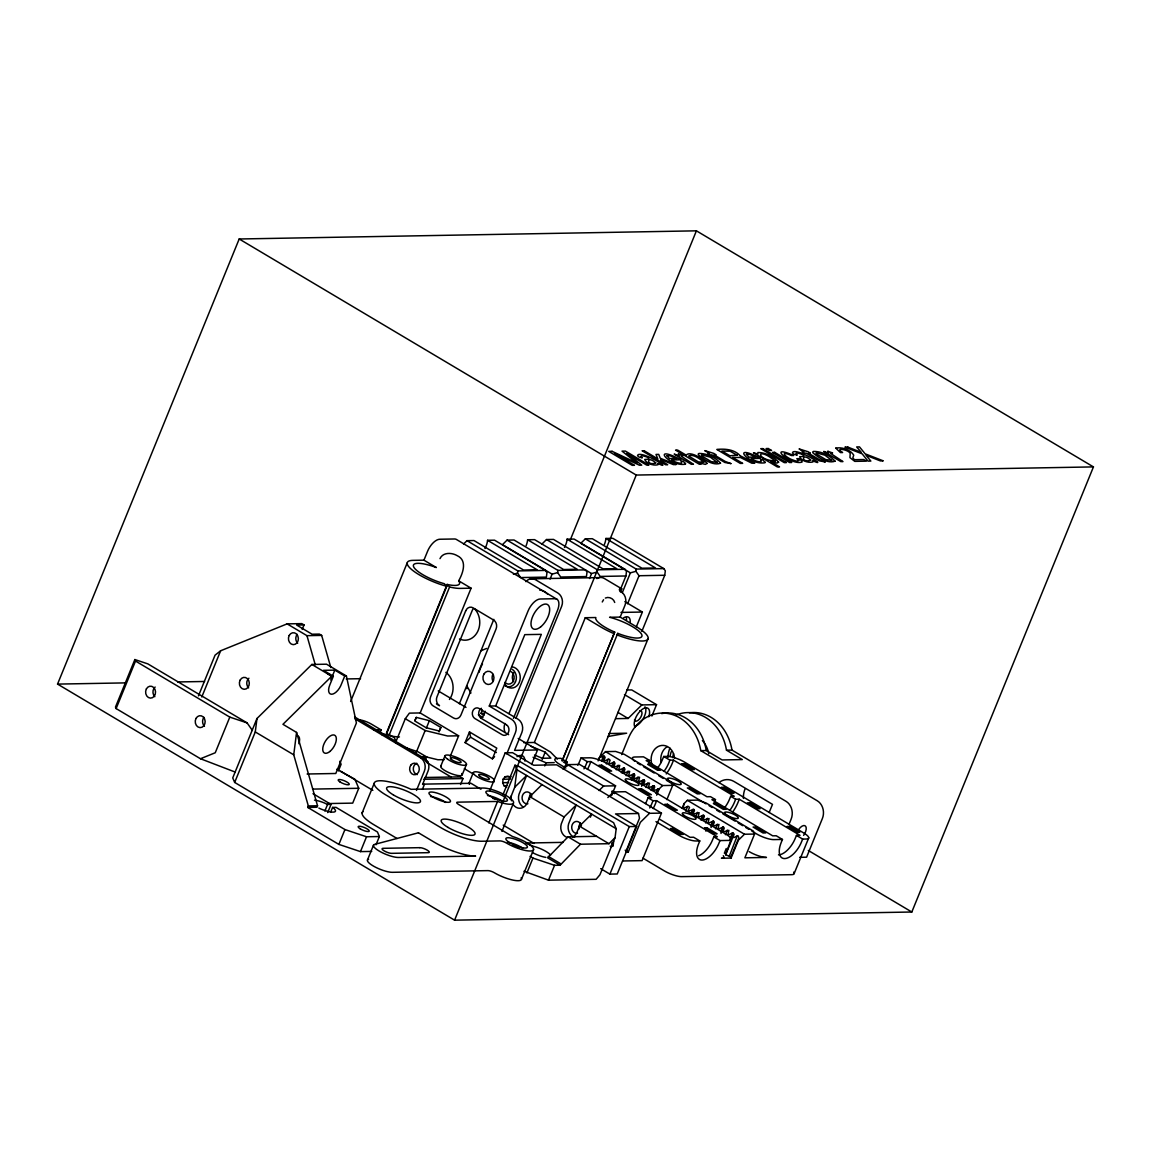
<?xml version="1.0" encoding="UTF-8"?>
<svg xmlns="http://www.w3.org/2000/svg" width="1151" height="1151" viewBox="0 0 1151 1151"><rect width="100%" height="100%" fill="white"/><g stroke="black" fill="none" stroke-linecap="round" stroke-linejoin="round"><path stroke-width="1.5" d="M506.641 787.327L504.037 785.773L502.685 782.68L503.088 779.241L505.102 776.752L507.965 776.177L510.569 777.716M613.656 841.295L613.253 844.748L611.239 847.237M371.715 851.409L360.464 851.611L338.883 844.402L234.675 782.435L255.277 731.95L256.975 718.512L311.863 664.458L326.553 664.199L346.408 675.997L356.393 723.001L335.79 773.486L307.13 774.004M330.582 812.333L332.581 807.427L336.02 807.369L377.456 832L379.384 836.532L366.522 836.763L344.94 829.554L307.72 807.412L308.324 805.93L293.735 754.811L296.57 732.424L282.945 724.31L331.704 676.256L333.358 676.227L329.718 685.147A10.287 5.064 -59.3 0 0 331.373 694.24A10.287 5.064 -59.3 0 0 340.682 685.895L344.753 676.025L346.408 675.997M484.945 548.595A13.927 6.863 -59.3 0 0 487.549 540.308L494.542 540.179L545.401 570.421L546.955 572.622L546.38 577.111L520.669 577.572L517.562 573.155L517.849 570.91L466.989 540.668L463.551 544.049M510.066 798.952L514.727 787.198L516.943 769.731L515.015 765.199L519.331 766.652L613.612 822.706L616.188 828.734L615.051 837.698L599.93 874.774L596.117 879.306L548.495 880.17L524.007 871.235M557.616 572.608L557.904 570.378L507.044 540.136L502.469 544.639L552.092 574.148L557.616 572.608L560.724 577.025L586.435 576.565L587.01 572.09L585.456 569.889L557.904 570.378M564.479 547.473A13.927 6.863 -59.3 0 0 567.069 539.186L574.061 539.056L624.935 569.299L626.489 571.5L625.914 575.975L600.203 576.435L597.096 572.033L597.383 569.788L546.509 539.546L541.948 544.049M635.928 571.313L636.215 569.083L585.341 538.841L580.766 543.344L630.388 572.853L635.928 571.313L639.035 575.73L664.746 575.27L665.321 570.795L663.767 568.594L612.893 538.351L605.901 538.467A13.927 6.863 -59.3 0 1 604.404 544.394M511.389 795.701L511.217 796.506A10.287 8.561 89 0 0 511.461 800.765M606.361 763.904L608.174 759.257L609.109 759.185L610.102 760.236L608.922 763.142A1.554 1.194 -12 0 0 609.944 763.746L614.303 762.178L615.051 763.343L613.857 766.077A1.626 1.252 -12 0 0 614.922 766.71L619.756 765.415L618.85 769.041A1.554 1.194 -12 0 0 619.871 769.645L624.23 768.077L624.979 769.242L623.784 771.976A1.626 1.252 -12 0 0 624.849 772.609L629.683 771.328L628.777 774.94A1.554 1.194 -12 0 0 629.784 775.558L634.158 773.99L634.892 775.141L633.712 777.875A1.626 1.252 -12 0 0 634.776 778.508L639.596 777.227L638.69 780.853A1.554 1.194 -12 0 0 639.711 781.457L644.071 779.889L644.819 781.054L643.639 783.788A1.626 1.252 -12 0 0 644.704 784.407L649.524 783.126L648.617 786.752A1.554 1.194 -12 0 0 649.639 787.356L653.998 785.788L654.746 786.953L653.567 789.687A1.626 1.252 -12 0 0 654.631 790.32L659.235 788.852L662.588 785.558L672.688 785.37L671.407 782.349L624.259 754.322L615.627 751.445L605.527 751.617L599.426 757.631L598.103 760.869M616.274 769.803L618.101 765.156M626.202 775.702L628.014 771.055M636.129 781.601L637.942 776.954M646.056 787.5L647.869 782.853M655.984 793.413L657.796 788.766M685.751 811.11L687.564 806.463L688.514 806.391L689.492 807.441L688.312 810.347A1.554 1.194 -12 0 0 689.334 810.951L693.693 809.383L694.441 810.549L693.262 813.282A1.626 1.252 -12 0 0 694.326 813.915L699.146 812.635L698.24 816.246A1.554 1.194 -12 0 0 699.261 816.865L703.621 815.296L704.369 816.447L703.189 819.181A1.626 1.252 -12 0 0 704.254 819.814L709.074 818.534L708.167 822.159A1.554 1.194 -12 0 0 709.189 822.764L713.548 821.195L714.296 822.361L713.116 825.094A1.626 1.252 -12 0 0 714.181 825.727L719.001 824.433L718.095 828.058A1.554 1.194 -12 0 0 719.116 828.662L723.475 827.094L724.224 828.26L723.029 830.993A1.626 1.252 -12 0 0 724.094 831.626L728.928 830.331L728.022 833.957A1.554 1.194 -12 0 0 729.043 834.561L732.424 832.964L734.151 834.158L725.619 854.761L730.252 856.545L731.101 858.056L738.367 840.244L744.467 834.23L754.567 834.058L753.286 831.036L706.139 803.01L697.506 800.118L687.406 800.305L684.039 803.614L682.111 808.333M695.679 817.009L697.492 812.361M705.606 822.907L707.419 818.26M715.519 828.806L717.346 824.159M725.447 834.72L727.274 830.072M729.317 856.099L737.187 835.971L738.136 835.899L738.856 837.827L730.597 857.725M602.505 761.041L604.376 756.279L605.124 757.444L603.944 760.178A1.626 1.252 -12 0 0 605.009 760.811L608.174 759.257M612.433 766.94L614.303 762.178M622.36 772.839L624.23 768.077M631.669 780.32L634.158 773.99M641.596 786.234L644.071 779.889M652.142 790.55L653.998 785.788M691.837 814.145L693.693 809.383M701.765 820.044L703.621 815.296M711.059 827.54L713.548 821.195M720.986 833.439L723.475 827.094M725.619 854.761L733.403 832.993M601.556 760.912L603.412 756.25L604.376 756.279M611.483 766.811L613.339 762.163M621.396 772.724L623.252 768.062M631.323 778.623L633.179 773.961M641.251 784.522L643.107 779.86M651.178 790.42L653.034 785.759M690.873 814.03L692.729 809.369M700.801 819.929L702.657 815.268M710.728 825.828L712.584 821.167M720.655 831.727L722.511 827.065M726.238 848.503L724.382 853.164L725.317 853.61M729.95 839.18L732.424 832.964M574.594 837.338A10.287 8.561 89 0 1 568.623 823.799L576.248 804.981L564.048 816.994L561.271 823.929A10.287 8.561 89 0 0 567.242 837.468M57.55 684.097L239.192 238.991L696.413 230.833L1093.45 466.903L911.808 912.009L454.587 920.167L57.55 684.097L125.689 682.888M252.4 730.453L247.077 722.886L147.817 663.868L134.868 659.552L115.474 707.074L116.122 708.57L200.475 758.739L234.991 771.99M116.122 708.57L135.516 661.048L134.868 659.552M198.447 695.88L215.064 655.164L220.632 650.775L287.117 623.871L301.807 623.612L304.037 624.935L302.224 629.396M201.785 696.988L220.632 650.775M135.516 661.048L229.797 717.116L215.251 752.754L200.475 758.739M256.975 718.512L232.732 777.918L234.675 782.435M330.769 679.996L331.546 678.068M350.623 701.534L407.195 562.925M296.57 732.424L317.532 805.772L316.928 807.254L307.72 807.412M380.564 733.129A31.509 7.999 22.2 0 0 386.146 734.813L446.746 586.305A31.509 7.999 22.2 0 1 413.065 570.695A31.509 7.999 22.2 0 1 412.921 560.364L423.942 560.163L427.582 551.257A13.265 6.532 -59.3 0 1 439.768 539.244L454.472 538.985A13.265 6.532 -59.3 0 1 456.501 539.517L556.983 599.268M338.408 770.868L341.113 764.278L339.818 761.257M324.884 811.009L327.546 804.477L331.056 804.42L327.718 812.592M379.916 732.856L381.125 729.892L371.442 724.137A9.956 2.518 22.2 0 0 358.493 719.807M336.696 769.256L354.896 779.227L358.767 788.277L352.71 803.125L327.848 803.571M338.883 844.402L344.94 829.554M398.649 744.294L395.599 742.481L405.296 718.713L409.396 713.131L420.173 712.944L471.09 588.19L458.673 580.823A24.876 6.316 22.2 0 1 447.12 584.42L386.506 732.928L388.98 735.518A31.509 7.999 22.2 0 0 399.455 736.899M388.98 735.518L449.581 587.01L447.12 584.42M362.119 812.951L374.248 783.241M458.673 580.823C462.831 573.443 467.68 560.494 457.235 555.688C451.897 552.494 442.962 552.034 439.984 558.638M360.464 851.611L366.522 836.763M415.094 720.353L416.302 717.39L429.381 720.67L440.847 727.475L439.02 731.935M367.486 859.941L373.543 845.079M376.017 844.776L379.384 836.532M416.101 752.696L425.151 730.525L405.296 718.713M426.345 728.094L429.381 720.67M405.224 747.546L417.971 751.79L426.647 756.955L426.043 758.437A3.324 2.762 89 0 0 427.323 762.883L451.35 777.17M416.504 790.406L424.359 771.156A9.956 8.287 89 0 0 420.561 757.818L354.896 718.785M422.403 789.37L424.417 784.421L422.59 784.45L428.043 771.084A9.956 8.287 89 0 0 427.74 761.689L423.309 757.775L354.609 716.915M459.364 703.75L493.808 619.353M440.66 766.437L444.905 756.049M450.228 756.408L458.63 735.806L420.173 712.944M465.105 742.611L469.479 731.921L496.772 748.15L492.398 758.84L465.105 742.611L470.601 737.201L469.479 731.921M483.938 715.159L480.96 713.39L482.327 710.066M485.262 711.318L483.909 714.627A6.633 5.525 89 0 1 480.744 717.965M506.828 753.718L515.418 732.655A9.956 8.287 89 0 0 511.605 719.332L489.276 706.052L528.064 611.008A13.265 6.532 -59.3 0 1 540.265 598.995L554.955 598.721A13.265 6.532 -59.3 0 1 557.458 610.476L513.432 718.368M462.27 774.666L466.515 764.264M460.573 784.507L463.004 778.565L460.155 776.867L424.719 777.5M489.276 706.052L495.707 705.937L524.798 634.647L541.33 634.359L509.001 713.562M550.063 579.111L552.092 574.148M468.989 783.198L473.219 772.81M570.349 539.747L696.413 230.833M515.965 718.282L561.645 606.347A9.956 8.287 89 0 0 557.847 593.01L535.517 579.73A9.956 8.287 89 0 0 525.921 581.672M489.851 790.521L505.231 752.826L512.583 752.696L533.661 765.242L556.624 764.825L638.503 813.512L639.51 818.217L625.684 852.071L628.259 852.028L640.373 822.332L649.524 813.311L661.465 813.11L642.071 860.631L622.648 860.977M488.801 822.893L497.549 801.441A18.243 4.633 22.2 0 0 511.62 799.441A18.243 4.633 22.2 0 0 483.017 788.032L411.065 789.313A31.509 7.999 22.2 0 0 377.111 781.054A31.509 7.999 22.2 0 0 386.074 795.082L440.66 827.54A31.509 7.999 22.2 0 0 481.694 841.237L500.052 840.906A4.978 1.266 22.2 0 1 506.526 843.079A18.243 4.633 22.2 0 0 533.287 850.157A18.243 4.633 22.2 0 0 512.54 836.518L458.558 804.42A4.978 1.266 22.2 0 1 457.58 802.161L497.549 801.441M589.542 578.521L591.571 573.558L597.096 572.033M502.973 794.708L515.015 765.199M454.587 920.167L636.23 475.061L1093.45 466.903M523.691 742.654L534.366 742.467L585.269 617.713L595.844 617.526A24.876 6.316 22.2 0 0 614.692 632.1L562.177 760.797L614.692 632.1M501.922 831.382L513.375 803.34M531.589 764.537L537.531 749.963L518.18 738.453M542.164 759.574L545.2 752.15L531.028 746.323M542.006 784.622L529.805 796.636L527.388 802.578A10.287 8.561 89 0 1 513.13 804.563M544.754 765.933L546.049 762.768L554.221 762.624M619.857 590.837L625.914 575.975M620.461 592.002L621.756 588.823L604.39 578.507A9.956 8.287 89 0 0 596.865 578.593M622.288 592.693L630.388 572.853M620.173 617.094L636.302 626.676A31.509 7.999 22.2 0 1 646.402 640.344A31.509 7.999 22.2 0 1 617.065 634.892L617.756 633.352A24.876 6.316 22.2 0 0 641.625 634.374A24.876 6.316 22.2 0 0 609.598 617.281L620.173 617.094L625.022 605.21A9.956 8.287 89 0 0 622.403 592.736L621.31 591.873A8.287 2.101 22.2 0 1 620.835 588.837L621.756 588.823M627.583 603.786L639.035 575.73M565.242 762.063L617.756 633.352M565.846 764.969L567.055 762.005L560.854 758.322L557.17 758.38A13.265 3.367 22.2 0 0 559.76 764.408L565.86 768.048M521.461 879.306L533.575 849.611M526.899 872.947L532.971 858.099L530.064 856.373M698.657 855.768A18.243 8.978 -59.3 0 0 712.584 839.856L713.793 836.878L720.008 840.575L728.727 840.417A13.265 3.367 22.2 0 0 726.152 834.374L607.052 763.573A13.265 3.367 22.2 0 0 589.787 757.804L581.054 757.948L579.845 760.926A18.243 8.978 -59.3 0 1 577.773 765.156M636.316 626.892L642.373 612.044L624.849 601.628M596.535 836.317L568.062 836.82L547.631 857.826L560.062 865.221L580.492 844.215L608.965 843.697L615.051 837.698M645.524 803.599A18.243 8.978 -59.3 0 0 646.833 800.751L648.042 797.787L651.595 797.729L590.808 761.574L587.255 761.645L586.046 764.609A18.243 8.978 -59.3 0 1 583.974 768.854M641.841 631.395L664.746 575.27M548.495 880.17L554.552 865.307L560.062 865.221M598.98 758.969L648.128 638.517M590.377 817.196L591.628 814.131L579.428 826.145L577.011 832.087A10.287 8.561 89 0 1 572.522 837.079M621.684 754.61L628.129 738.827A46.428 38.659 89 0 1 667.796 713.476A46.428 38.659 89 0 1 700.758 750.639L786.061 801.355A13.265 11.05 89 0 1 791.14 819.138L789.169 823.972M611.598 795.528L615.569 785.816L579.586 764.422L567.644 764.638L563.069 769.141M651.898 716.037L656.53 704.671L631.726 689.924L626.835 690.01M648.502 763.501L649.711 760.523L643.51 756.84L634.776 756.998A13.265 3.367 22.2 0 0 634.647 761.199M609.901 874.113L629.295 826.591L636.632 826.461L617.238 873.983L609.901 874.113L600.707 868.66M778.479 854.891A18.243 8.978 -59.3 0 0 795.24 838.374L796.449 835.41L802.664 839.093L806.333 839.021A13.265 3.367 22.2 0 0 803.758 832.993L684.658 762.178A13.265 3.367 22.2 0 0 667.379 756.408L663.71 756.48L662.501 759.444A18.243 8.978 -59.3 0 1 657.811 767.645M713.793 836.878L717.346 836.82L656.559 800.679L653.005 800.736L651.797 803.7A18.243 8.978 -59.3 0 1 649.725 807.944M724.799 807.47A18.243 8.978 -59.3 0 0 729.489 799.283L730.698 796.305L734.252 796.247L673.464 760.106L669.911 760.164L668.702 763.142A18.243 8.978 -59.3 0 1 664.012 771.328M656.66 795.154L659.235 788.852M666.875 799.628L672.688 785.37M714.253 802.592L715.462 799.614L710.498 796.665L706.944 796.737L646.157 760.595L649.711 760.523M659.652 819.239L690.039 837.309L693.593 837.237L699.794 840.935L698.585 843.899A18.243 8.978 -59.3 0 0 702.024 860.056A18.243 8.978 -59.3 0 0 718.785 843.539L720.008 840.575M705.851 831.123L707.174 827.886L717.102 833.784L714.354 833.828L704.426 827.929L707.174 827.886M796.449 835.41L800.003 835.338L739.215 799.197L735.662 799.254L734.453 802.233A18.243 8.978 -59.3 0 1 729.763 810.419M754.567 834.058L744.87 857.812L766.451 857.423A13.265 3.367 22.2 0 1 749.186 851.654M769.156 812.534L772.494 804.362L734.036 781.5A18.243 15.193 89 0 0 718.886 782.637M715.462 799.614L711.908 799.686L772.695 835.827L776.249 835.77L782.45 839.453L781.241 842.417A18.243 8.978 -59.3 0 0 784.68 858.574A18.243 8.978 -59.3 0 0 801.441 842.057L802.664 839.093M794.204 873.465L808.75 837.827M332.207 676.486L334.826 670.127L344.753 676.025M416.302 717.39L414.691 720.929L426.143 727.734L439.222 731.014L440.847 727.475M602.261 601.973L603.556 599.714M492.398 758.84L494.599 756.682M514.727 787.198L526.626 775.486L519 794.291A10.287 8.561 89 0 0 523.288 807.081M616.015 718.67L628.129 718.454L641.841 704.93L656.53 704.671M599.052 790.536L603.628 786.032L615.569 785.816M607.829 797.557L613.555 791.931L625.482 791.715L661.465 813.11M687.564 806.463L684.399 808.016A1.626 1.252 -12 0 1 683.334 807.383L684.039 803.614M737.187 835.971L734.021 837.525A1.626 1.252 -12 0 1 732.957 836.892M480.974 650.775L486.556 648.459M605.354 598.045C608.922 596.29 613.771 598.621 614.72 602.462M603.412 756.25L599.426 757.631M513.418 574.306L517.562 573.155M607.714 736.539L626.648 733.216L609.037 733.532M466.989 540.668L473.982 540.553L523.604 570.047L537.172 569.803L487.549 540.308M507.044 540.136L514.037 540.006L563.659 569.515L577.226 569.27L527.604 539.761A13.927 6.863 -59.3 0 1 526.108 545.689M527.604 539.761L534.596 539.646L591.571 573.558M546.509 539.546L553.502 539.416L603.138 568.925L616.706 568.68L567.069 539.186M585.341 538.841L592.333 538.711L641.956 568.22L655.523 567.975L605.901 538.467M517.849 570.91L545.401 570.421M597.383 569.788L624.935 569.299M636.215 569.083L663.767 568.594M530.438 578.838L599.326 577.601M471.09 588.19L460.069 588.391A31.509 7.999 22.2 0 1 449.581 587.01M620.979 612.433L642.373 612.044M304.037 624.935L296.685 625.065L312.079 634.215L319.417 634.086L321.661 635.41L330.841 667.58M287.117 623.871L306.957 635.669L321.661 635.41M334.826 670.127L323.431 670.328L333.358 676.227M177.686 681.953L204.576 681.478M346.221 678.946L360.565 678.687M480.96 713.39L484.47 713.332M373.946 730.022L381.125 729.892M381.887 734.741L389.067 734.611L394.405 737.777L396.304 742.222M458.63 735.806L447.61 736.007L425.151 730.525M537.531 749.963L514.569 750.366L521.849 732.54A9.956 8.287 89 0 0 518.036 719.217L495.707 705.937M700.758 750.639L706.268 750.553L722.094 759.948L742.294 759.588L726.482 750.179A46.428 38.659 89 0 0 676.011 715.016M726.482 750.179L731.993 750.092L817.282 800.794A13.265 11.05 89 0 1 822.361 818.577L806.606 857.193L799.657 857.322M421.338 757.056L426.647 756.955M444.214 759.66L437.912 759.761L424.086 756.394M567.055 762.005L563.501 762.063L568.062 764.782M564.997 765.832L567.745 765.789M505.102 776.752L510.986 776.652M423.525 779.27L463.004 778.565M503.088 779.241L510.44 779.112M502.685 782.68L508.555 782.579M312.597 789.097L358.767 788.277M504.037 785.773L506.972 785.716M308.324 805.93L317.532 805.772M638.503 813.512L615.54 813.93L636.632 826.461M525.978 843.036L563.256 842.359M699.794 840.935L696.125 840.993A13.265 3.367 22.2 0 1 678.845 835.223L655.955 821.613M782.45 839.453L773.731 839.611A13.265 3.367 22.2 0 1 756.452 833.842L751.876 831.108M610.174 846.186L613.123 846.129L611.756 843.036M731.101 858.056L721.447 858.229A13.265 3.367 22.2 0 0 723.303 855.697M229.797 717.116L247.077 722.886M532.971 858.099L554.552 865.307M534.524 755.042L542.394 758.279L550.883 758.121L545.2 752.15M533.057 757.229L546.049 762.768M327.546 804.477L324.323 802.938A13.596 3.453 22.2 0 0 314.496 800.146M239.192 238.991L636.23 475.061M585.269 617.713L601.398 627.309A31.509 7.999 22.2 0 0 613.987 633.625M423.942 560.163L436.344 567.544A24.876 6.316 22.2 0 0 413.698 566.939A24.876 6.316 22.2 0 0 444.286 583.701L446.746 586.305M624.475 694.614L641.841 704.93M617.9 712.368L628.129 718.454M663.71 756.48L669.911 760.164M730.698 796.305L735.662 799.254M808.29 850.46L911.808 912.009M637.366 763.027L640.416 764.84M643.467 766.652L654.156 773.012M658.732 775.731L663.321 778.464M666.371 780.277L706.067 803.873M709.117 805.7L712.181 807.513M716.756 810.232L719.807 812.045M722.871 813.872L735.086 821.123M738.136 822.951L742.712 825.67M745.762 827.483L748.826 829.295M605.527 751.617L662.588 785.558M687.406 800.305L744.467 834.23M581.054 757.948L587.255 761.645M648.042 797.787L653.005 800.736M534.366 742.467L550.495 752.049L557.329 759.027M612.131 790.982L615.181 792.794M567.644 764.638L603.628 786.032M613.555 791.931L649.524 813.311M611.699 791.917L614.533 793.615M438.243 690.931L465.997 707.419M478.327 714.757L482.945 717.505M508.641 734.669L481.348 718.44A5.64 4.69 89 0 1 478.715 713.318A5.64 4.69 89 0 1 481.406 708.282M436.445 703.923L439.524 705.736A6.633 5.525 89 0 1 436.977 696.844L472.126 610.721A6.633 5.525 89 0 1 473.435 608.663M505.231 752.826L629.295 826.591M470.601 737.201L496.369 752.538M516.943 769.731L616.188 828.734M642.934 858.157L664.3 870.861A13.265 3.367 22.2 0 0 681.579 876.63L791.787 874.674A13.265 3.367 22.2 0 0 793.643 872.127M625.166 850.186L628.259 852.028M311.863 664.458L331.704 676.256M529.805 796.636L564.048 816.994M579.428 826.145L608.965 843.697M464.342 768.724L473.579 774.22M568.062 836.82L580.492 844.215M480.931 789.226L470.946 783.284L424.287 784.119A5.309 1.352 22.2 0 1 422.618 783.917M420.719 757.516L427.74 761.689M503.217 825.123L534.064 843.453M527.158 843.741L533.474 846.316A13.596 3.453 22.2 0 1 550.595 855.064M548.236 856.344L560.666 863.725M340.725 771.256L372.838 790.349M255.277 731.95L293.735 754.811M397.023 838.489L373.96 824.778A31.509 7.999 22.2 0 1 362.997 811.599M313.014 793.686L331.056 804.42M332.581 807.427L333.186 807.829A13.596 3.453 22.2 0 1 333.056 812.131A13.596 3.453 22.2 0 1 318.87 808.088M470.946 693.046L466.73 685.708A35.652 17.553 -59.3 0 0 466.889 688.758M306.957 635.669L315.259 664.746M417.281 774.594A5.798 4.834 89 0 1 413.31 769.127A5.798 4.834 89 0 1 416.849 763.3M204.475 726.209A5.971 4.964 89 0 1 203.972 717.346M154.853 696.7A5.971 4.964 89 0 1 155.14 687.046M328.826 674.227A5.971 2.935 -59.3 0 1 329.2 674.774M327.675 673.795A5.971 2.935 -59.3 0 1 328.308 673.896M296.57 735.561A10.287 5.064 -59.3 0 1 298.857 743.704M248.63 687.881A5.971 4.964 89 0 1 248.918 678.227M297.677 643.222A5.971 4.964 89 0 1 297.174 634.374M529.604 799.355A5.971 4.964 89 0 1 530.812 793.571M579.241 828.849A5.971 4.964 89 0 1 580.435 823.08M577.529 833.266A5.971 4.964 89 0 1 571.802 828.576A5.971 4.964 89 0 1 575.471 821.584A5.971 4.964 89 0 1 581.442 825.785M527.906 803.758A5.971 4.964 89 0 1 522.18 799.082A5.971 4.964 89 0 1 525.849 792.075A5.971 4.964 89 0 1 531.82 796.276M545.876 857.409A13.596 3.453 22.2 0 1 532.467 852.589M521.13 877.853A18.243 4.633 22.2 0 1 513.663 880.242A18.243 4.633 22.2 0 1 494.412 872.775A4.978 1.266 22.2 0 0 487.938 870.616L392.419 872.314A14.92 3.784 22.2 0 1 374.204 866.516A14.92 3.784 22.2 0 1 368.622 859.222M492.642 798.377A5.64 1.424 22.2 0 1 494.916 799.096M487.492 795.499A11.611 2.949 22.2 0 1 502.757 801.441M512.612 845.122A5.64 1.424 22.2 0 1 514.9 845.841M517.159 846.863A5.64 1.424 22.2 0 1 518.972 847.985M507.476 842.259A11.611 2.949 22.2 0 1 522.741 848.186M430.56 796.521A11.611 2.949 22.2 0 1 445.825 802.463M517.015 756.61A14.1 6.935 -59.3 0 1 524.914 761.099M505.088 732.496A9.956 8.287 89 0 1 504.972 723.461M513.691 681.709A6.633 5.525 89 0 1 514.18 672.342M512.54 666.933A10.618 8.848 89 0 1 519.259 682.414A10.618 8.848 89 0 1 504.901 684.6M512.209 669.292A9.28 7.726 89 0 1 515.519 681.838A9.28 7.726 89 0 1 505.088 685.723M510.526 671.292A6.633 5.525 89 0 1 513.375 680.975A6.633 5.525 89 0 1 504.929 682.385M493.117 681.507A6.633 5.525 89 0 1 492.959 674.141M623.612 617.799A11.611 5.712 -59.3 0 1 630.158 622.59M635.093 727.374A11.611 5.712 -59.3 0 1 641.769 709.678A11.611 5.712 -59.3 0 1 648.819 716.756M539.704 590.103A14.1 11.74 89 0 1 547.718 594.319M639.711 710.886A5.798 2.863 -59.3 0 1 640.69 717.346A5.798 2.863 -59.3 0 1 634.46 719.922M644.977 706.815A11.611 5.712 -59.3 0 1 643.711 717.792A11.611 5.712 -59.3 0 1 634.791 726.281M626.403 617.713A11.611 5.712 -59.3 0 1 626.432 620.375M479.104 672.27A17.912 8.82 -59.3 0 1 482.499 663.969M474.644 608.865A17.912 14.905 89 0 1 477.636 631.626A17.912 14.905 89 0 1 459.494 638.963M445.869 672.357A17.912 14.905 89 0 1 449.437 699.477M798.967 829.08A7.467 3.669 -59.3 0 1 805.671 826.332A7.467 3.669 -59.3 0 1 803.614 835.367M689.435 712.8A46.428 38.659 89 0 1 731.993 750.092M743.445 798.42A18.243 15.193 89 0 1 744.956 789.169M661.681 713.606A46.428 38.659 89 0 1 706.268 750.553M661.091 762.509A14.1 11.74 89 0 1 667.148 746.726M672.76 757.631A14.1 11.74 89 0 1 673.551 753.732M670.155 756.049A17.409 14.503 89 0 1 671.263 751.718M667.897 757.444A24.876 20.704 89 0 1 669.925 748.064M702.383 740.597A24.876 20.704 89 0 1 708.771 753.66M652.056 764.911A14.1 11.74 89 0 1 659.854 745.834A14.1 11.74 89 0 1 674.515 757.933M590.808 761.574A24.876 12.244 -59.3 0 1 587.384 769.458M656.559 800.679A24.876 12.244 -59.3 0 1 653.135 808.563M673.464 760.106A24.876 12.244 -59.3 0 1 666.228 773.918M739.215 799.197A24.876 12.244 -59.3 0 1 733 811.584M461.767 773.501A11.611 2.949 22.2 0 1 451.365 773.673A11.611 2.949 22.2 0 1 441.221 765.674M494.283 781.788A11.611 2.949 22.2 0 1 477.607 777.026A11.611 2.949 22.2 0 1 477.751 771.976A11.611 2.949 22.2 0 1 494.34 779.86M469.479 784.363A11.611 2.949 22.2 0 1 469.536 782.435M685.478 463.551L685.464 464.198C668.616 466.889 649.97 443.351 680.989 459.781L671.695 459.954C672.673 461.436 684.874 465.882 680.989 461.177L683.075 461.134L685.478 463.551M764.955 462.126L764.94 462.774C748.092 465.464 729.446 441.926 760.466 458.371L751.171 458.53C752.15 460.012 764.35 464.457 760.466 459.753L762.552 459.724L764.955 462.126M703.75 462.198L698.47 461.954L688.658 456.041C692.83 453.436 700.225 459.048 703.75 462.198M835.784 448.142L840.417 452.573L842.59 452.53C833.54 447.235 848.647 449.379 850.215 453.508L849.942 457.638L854.776 461.364L866.401 461.148L863.682 459.537L854.43 459.709L852.833 457.839L853.74 455.163C850.488 449.782 841.885 446.818 835.784 448.142M778.608 462.141L776.925 463.105L770.767 461.695L779.515 466.889L777.371 466.932L753.517 452.731L757.847 454.041L757.89 452.501C765.544 452.429 773.486 456.717 778.608 462.141M740.179 455.767L754.739 463.148L751.862 463.206L740.496 457.494L732.583 457.379L742.654 463.364L740.309 463.407L716.828 449.451C724.828 448.617 734.511 449.35 740.179 455.767M798.751 460.486L796.823 461.119A4.719 1.194 22.2 0 1 793.456 460.17C785.903 458.026 778.191 449.653 791.514 455.537L793.586 455.494C765.976 443.293 790.651 465.781 802.031 462.069A7.856 1.985 22.2 0 0 801.225 460.414L798.895 458.645L796.823 458.688L798.751 460.486M775.141 461.019C755.329 459.882 756.279 445.408 775.141 461.019M707.088 463.407L705.362 464.371L698.916 462.803L701.117 464.112L699.146 464.141L675.579 450.127L677.651 450.099L686.169 455.163C689.996 450.501 703.232 459.004 707.088 463.407M678.399 453.983L679.162 455.825L674.184 454.098L691.305 464.285L693.434 464.241L681.09 456.084L683.075 455.623L678.399 453.983M827.929 451.307L828.691 453.149L823.713 451.437L840.834 461.609L842.964 461.58L830.619 453.422L832.605 452.947L827.929 451.307M655.782 462.932C645.84 466.644 646.502 454.257 655.782 462.932M810.692 460.155C800.751 463.882 801.413 451.48 810.692 460.155M658.142 464.141L657.984 464.716C653.682 466.04 646.215 463.508 644.704 459.45C657.71 459.364 635.697 452.616 642.316 457.868L638.992 457.033L637.553 455.71L638.1 454.688C644.56 451.753 674.486 471.162 657.854 463.493L658.142 464.141M813.066 461.378L812.908 461.939C808.592 463.263 801.125 460.745 799.614 456.688C812.62 456.587 790.622 449.854 797.24 455.105L793.902 454.271L792.463 452.947L793.01 451.911C799.47 448.976 829.396 468.399 812.779 460.717L813.066 461.378M720.497 463.206C713.289 465.939 704.052 459.781 698.484 454.933A9.438 2.403 22.2 0 1 699.146 453.451C707.002 453.451 715.404 457.35 720.497 463.206M835.007 461.163C827.799 463.896 818.562 457.738 812.994 452.89A9.438 2.403 22.2 0 1 813.656 451.408C821.512 451.408 829.914 455.307 835.007 461.163M465.695 610.836L430.546 696.959A6.633 5.525 89 0 0 433.093 705.851L453.552 718.023A6.633 5.525 89 0 0 460.947 715.03L496.095 628.906A6.633 5.525 89 0 0 493.563 620.015L473.09 607.843A6.633 5.525 89 0 0 465.695 610.836M666.933 455.753L669.465 458.587L676.515 458.472L670.184 455.796L666.933 455.753M746.395 454.328L748.941 457.177L755.991 457.048L749.661 454.372L746.395 454.328M737.1 455.12L729.935 455.796L721.907 451.034L730.065 451.178L737.1 455.12M717.217 462.357L711.332 461.666L701.909 456.069A5.237 1.324 22.2 0 1 701.952 454.918L710.354 457.192L717.217 462.357M831.713 460.314L825.828 459.623L816.419 454.026A5.237 1.324 22.2 0 1 816.462 452.875L824.864 455.149L831.713 460.314M418.46 832.792L374.679 844.374A14.92 3.784 22.2 0 0 380.262 851.668A14.92 3.784 22.2 0 0 398.476 857.466L475.622 856.085A31.509 7.999 22.2 0 1 434.603 842.388L418.46 832.792M730.871 463.58L724.885 462.486L711.922 454.861L710.21 454.904L707.865 453.508L709.577 453.465L704.8 450.631L713.749 453.393L716.109 454.789L714.08 454.832L725.259 461.479L730.871 463.58M825.166 461.896L819.181 460.803L806.218 453.177L804.506 453.221L802.146 451.811L803.873 451.782L799.082 448.948L808.045 451.71L810.39 453.106L808.376 453.149L819.541 459.796L825.166 461.896M612.087 451.321L608.721 451.379L632.201 465.335L634.446 465.292L614.591 453.523L639.38 465.205L641.711 465.162L626.863 453.307L646.632 465.076L648.862 465.047L625.381 451.077L622.044 451.134L636.935 463.033L612.087 451.321M644.157 450.746L642.114 450.775L665.595 464.745L667.652 464.702L661.221 460.889L660.803 459.537L673.378 464.601L676.112 464.558L660.271 458.271L658.717 454.386L655.998 454.429L657.796 458.846L644.157 450.746M762.897 448.617L760.768 448.66L784.263 462.616L786.392 462.587L762.897 448.617M768.264 448.53L766.106 448.559L769.357 450.501L771.53 450.458L768.264 448.53M847.841 447.106L844.906 447.163L862.185 453.854L867.998 461.119L870.832 461.076L865.998 455.249L880.328 460.904L883.263 460.86L865.106 453.811L859.495 446.89L856.689 446.948L861.265 452.372L847.841 447.106M774.709 452.357L772.537 452.401L789.586 462.529L791.744 462.486L774.709 452.357M601.728 765.185L598.966 765.228L608.893 771.127L611.656 771.084L601.728 765.185M650.401 764.307L647.653 764.365L657.566 770.264L660.329 770.22L650.401 764.307M684.385 763.703L681.622 763.76L691.55 769.659L694.312 769.602L684.385 763.703M641.424 788.78L638.676 788.838L648.588 794.737L651.351 794.694L641.424 788.78M690.096 787.917L687.348 787.96L697.276 793.873L700.024 793.816L690.096 787.917M724.08 787.313L721.332 787.356L731.245 793.255L734.007 793.212L724.08 787.313M667.479 804.276L664.717 804.333L674.644 810.232L677.407 810.175L667.479 804.276M716.152 803.412L713.404 803.456L723.317 809.354L726.08 809.311L716.152 803.412M750.135 802.794L747.373 802.851L757.3 808.75L760.063 808.707L750.135 802.794M673.191 828.49L670.443 828.533L680.37 834.432L683.119 834.389L673.191 828.49M755.847 827.008L753.099 827.065L763.027 832.964L765.775 832.907L755.847 827.008M789.831 826.404L787.083 826.447L796.996 832.36L799.758 832.302L789.831 826.404M419.827 847.668L383.096 848.316A5.64 1.424 22.2 0 0 384.189 850.891A5.64 1.424 22.2 0 0 391.527 853.337L428.273 852.675A5.64 1.424 22.2 0 0 427.179 850.114A5.64 1.424 22.2 0 0 419.827 847.668M506.339 724.684L479.046 708.455A5.64 4.69 89 0 0 472.773 711.001A5.64 4.69 89 0 0 474.931 718.555L502.224 734.784A5.64 4.69 89 0 0 508.497 732.237A5.64 4.69 89 0 0 506.339 724.684M410.778 765.185A5.798 4.834 89 0 0 413.612 774.666A5.798 4.834 89 0 0 419.022 767.041A5.798 4.834 89 0 0 410.778 765.185M195.987 718.454A5.971 4.964 89 0 0 200.015 727.619A5.971 4.964 89 0 0 204.59 718.9A5.971 4.964 89 0 0 195.987 718.454M146.364 688.945A5.971 4.964 89 0 0 150.393 698.11A5.971 4.964 89 0 0 154.968 689.391A5.971 4.964 89 0 0 146.364 688.945M339.991 781.946A5.971 1.511 22.2 0 0 349.17 784.565A5.971 1.511 22.2 0 0 342.077 779.975A5.971 1.511 22.2 0 0 339.991 781.946M359.975 828.691A5.971 1.511 22.2 0 0 369.154 831.31A5.971 1.511 22.2 0 0 362.061 826.72A5.971 1.511 22.2 0 0 359.975 828.691M329.848 751.502A10.287 5.064 -59.3 0 0 335.286 735.662A10.287 5.064 -59.3 0 0 323.489 745.172A10.287 5.064 -59.3 0 0 329.848 751.502M289.189 635.481A5.971 4.964 89 0 0 293.217 644.646A5.971 4.964 89 0 0 297.792 635.913A5.971 4.964 89 0 0 289.189 635.481M240.127 680.126A5.971 4.964 89 0 0 244.17 689.291A5.971 4.964 89 0 0 248.731 680.572A5.971 4.964 89 0 0 240.127 680.126M393.426 794.953A18.243 4.633 22.2 0 0 420.403 801.7A18.243 4.633 22.2 0 0 396.764 787.658A18.243 4.633 22.2 0 0 393.426 794.953M432.603 796.852A11.611 2.949 22.2 0 0 450.314 801.772A11.611 2.949 22.2 0 0 436.229 792.852A11.611 2.949 22.2 0 0 432.603 796.852M448.012 827.411A18.243 4.633 22.2 0 0 474.989 834.158A18.243 4.633 22.2 0 0 451.35 820.102A18.243 4.633 22.2 0 0 448.012 827.411M509.519 842.59A11.611 2.949 22.2 0 0 527.23 847.51A11.611 2.949 22.2 0 0 513.145 838.575A11.611 2.949 22.2 0 0 509.519 842.59M489.549 795.845A11.611 2.949 22.2 0 0 507.26 800.765A11.611 2.949 22.2 0 0 493.175 791.83A11.611 2.949 22.2 0 0 489.549 795.845M483.837 674.169A6.633 5.525 89 0 0 488.11 684.485A6.633 5.525 89 0 0 493.391 674.961A6.633 5.525 89 0 0 483.837 674.169M540.668 626.878A14.1 6.935 -59.3 0 0 548.264 605.138A14.1 6.935 -59.3 0 0 532.079 618.015A14.1 6.935 -59.3 0 0 540.668 626.878M683.838 815.34A7.467 1.899 22.2 0 0 695.679 819.21A7.467 1.899 22.2 0 0 687.981 813.599A7.467 1.899 22.2 0 0 683.838 815.34M626.763 781.4A7.467 1.899 22.2 0 0 638.618 785.284A7.467 1.899 22.2 0 0 630.906 779.659A7.467 1.899 22.2 0 0 626.763 781.4M726.08 814.577A7.467 1.899 22.2 0 0 737.935 818.462A7.467 1.899 22.2 0 0 730.223 812.836A7.467 1.899 22.2 0 0 726.08 814.577M669.004 780.651A7.467 1.899 22.2 0 0 680.86 784.522A7.467 1.899 22.2 0 0 673.162 778.91A7.467 1.899 22.2 0 0 669.004 780.651M447.61 759.2A11.611 2.949 22.2 0 0 465.954 765.027A11.611 2.949 22.2 0 0 453.552 756.25A11.611 2.949 22.2 0 0 447.61 759.2M451.365 759.444A5.798 1.468 22.2 0 0 460.659 762.667A5.798 1.468 22.2 0 0 455.12 758.365A5.798 1.468 22.2 0 0 451.365 759.444M479.679 776.206A5.798 1.468 22.2 0 0 488.974 779.414A5.798 1.468 22.2 0 0 483.434 775.112A5.798 1.468 22.2 0 0 479.679 776.206"/></g></svg>
